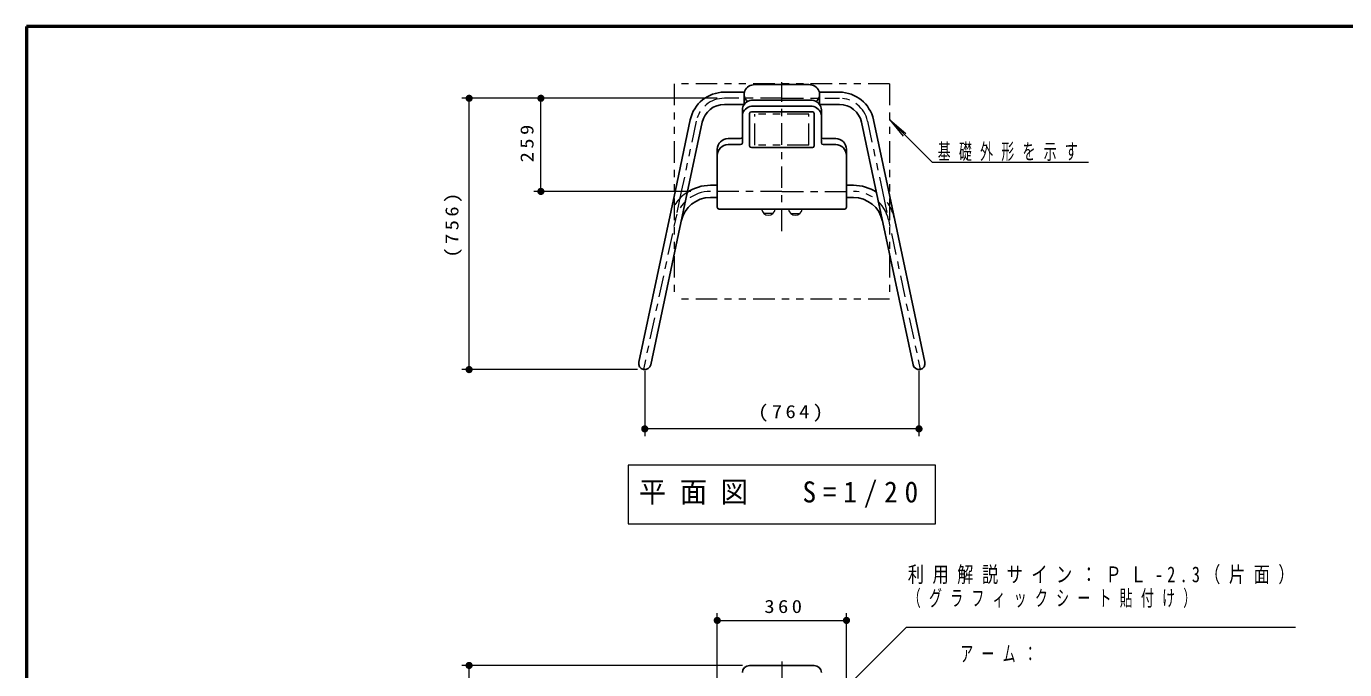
# Model space of a CAD drawing. Units: millimetres on the paper, scale 1:20. Extents: x 1381 to 1746, y 408 to 677.
# Drawn here: x 1381.2 to 1564.8, y 587.4 to 677 of the extents above; entities that cross this region are included whole.
import ezdxf

# ---------------------------------------------------------------- set-up
doc = ezdxf.new("R2010")
doc.units = ezdxf.units.MM
for name, pattern in [('USER1', [4.5, 2.5, -2]), ('USER2', [6, 3, -1, 1, -1]), ('USER3', [8, 3, -1, 1, -1, 1, -1])]:
    doc.linetypes.add(name, pattern=pattern)
doc.layers.add('LY_1', color=7, linetype='Continuous', lineweight=13)
doc.styles.add('ＭＳ ゴシック', font='')
doc.styles.get('ＭＳ ゴシック').set_extended_font_data('MS Gothic')

# ---------------------------------------------------------------- blocks, each defined once
blk = doc.blocks.new('filled_dot')
at = {"color": 0, "linetype": 'Continuous', "lineweight": -2, "const_width": 1.25}
blk.add_lwpolyline([(-0.625, 0, 1), (0.625, 0, 1)], format="xyb", close=True, dxfattribs=at)

msp = doc.modelspace()

# ---------------------------------------------------------------- linework, layer by layer
at = {"layer": 'LY_1', "lineweight": 50}
for p, q in [((1746.212, 677), (1381.212, 677)), ((1381.212, 677), (1381.212, 420))]:
    msp.add_line(p, q, dxfattribs=at)
at = {"layer": 'LY_1', "linetype": 'USER3'}
for p, q in [((1471.449, 669.017), (1471.449, 639.017)), ((1501.449, 669.017), (1471.449, 669.017)), ((1501.449, 669.017), (1501.449, 639.017)), ((1490.199, 664.764), (1482.699, 664.764)), ((1482.699, 660.466), (1482.699, 664.764)), ((1490.199, 660.466), (1490.199, 664.764)), ((1474.525, 663.816), (1472.442, 654.017)), ((1498.372, 663.816), (1500.455, 654.017)), ((1490.199, 660.462), (1482.699, 660.462)), ((1501.449, 639.017), (1471.449, 639.017))]:
    msp.add_line(p, q, dxfattribs=at)
at = {"layer": 'LY_1', "lineweight": 25}
for p, q in [((1482.699, 668.894), (1486.449, 668.894)), ((1490.199, 668.894), (1486.449, 668.894)), ((1478.438, 667.834), (1481.186, 667.834)), ((1481.186, 666.109), (1481.186, 667.546)), ((1482.449, 666.734), (1486.449, 666.734)), ((1490.449, 666.734), (1486.449, 666.734)), ((1494.459, 667.834), (1491.711, 667.834)), ((1491.711, 666.109), (1491.711, 667.546)), ((1478.438, 666.134), (1481.186, 666.134)), ((1480.949, 660.783), (1480.949, 665.376)), ((1481.949, 660.372), (1481.949, 664.854)), ((1490.699, 665.104), (1482.199, 665.104)), ((1482.449, 665.887), (1486.449, 665.887)), ((1490.449, 665.887), (1486.449, 665.887)), ((1490.949, 660.372), (1490.949, 664.854)), ((1494.459, 666.134), (1491.711, 666.134)), ((1491.949, 660.783), (1491.949, 665.376)), ((1473.694, 663.993), (1471.611, 654.193)), ((1475.357, 663.639), (1473.274, 653.84)), ((1497.541, 663.639), (1499.624, 653.84)), ((1499.204, 663.993), (1501.286, 654.193)), ((1478.949, 661.38), (1480.699, 661.38)), ((1493.949, 661.38), (1492.199, 661.38)), ((1477.449, 651.804), (1477.449, 659.88)), ((1478.949, 660.533), (1480.699, 660.533)), ((1490.699, 660.122), (1482.199, 660.122)), ((1493.949, 660.533), (1492.199, 660.533)), ((1495.449, 651.804), (1495.449, 659.88)), ((1471.611, 654.193), (1466.517, 630.231)), ((1473.274, 653.84), (1468.18, 629.878)), ((1477.449, 654.867), (1476.491, 654.867)), ((1495.449, 654.867), (1496.406, 654.867)), ((1499.624, 653.84), (1504.717, 629.878)), ((1501.286, 654.193), (1506.38, 630.231)), ((1477.449, 653.167), (1476.491, 653.167)), ((1495.449, 653.167), (1496.406, 653.167)), ((1477.699, 651.554), (1486.449, 651.554)), ((1495.199, 651.554), (1486.449, 651.554)), ((1481.949, 588.001), (1486.449, 588.001)), ((1490.949, 588.001), (1486.449, 588.001))]:
    msp.add_line(p, q, dxfattribs=at)
at = {"layer": 'LY_1', "linetype": 'USER2'}
for p, q in [((1486.449, 648.501), (1486.449, 669.245)), ((1486.449, 666.984), (1478.438, 666.984)), ((1486.449, 666.984), (1494.459, 666.984)), ((1472.442, 654.017), (1467.172, 629.223)), ((1486.449, 654.017), (1476.491, 654.017)), ((1486.449, 654.017), (1496.406, 654.017)), ((1500.455, 654.017), (1505.725, 629.223)), ((1486.449, 588.557), (1486.449, 473.569))]:
    msp.add_line(p, q, dxfattribs=at)
at = {"layer": 'LY_1'}
for p, q in [((1477.438, 666.984), (1441.883, 666.984)), ((1442.883, 629.204), (1442.883, 666.984)), ((1471.699, 666.984), (1451.883, 666.984)), ((1452.883, 654.017), (1452.883, 666.984)), ((1501.422, 664.02), (1503.351, 661.722)), ((1501.422, 664.02), (1503.72, 662.091)), ((1507.366, 658.076), (1501.422, 664.02)), ((1507.366, 658.076), (1529.158, 658.076)), ((1473.748, 654.017), (1451.883, 654.017)), ((1485.209, 650.946), (1483.939, 650.946)), ((1487.689, 650.946), (1488.959, 650.946)), ((1466.349, 629.204), (1441.883, 629.204)), ((1467.349, 629.054), (1467.349, 619.947)), ((1505.548, 629.054), (1505.548, 619.947)), ((1505.548, 620.947), (1467.349, 620.947)), ((1465.049, 615.877), (1465.049, 607.744)), ((1507.849, 615.877), (1465.049, 615.877)), ((1507.849, 607.744), (1507.849, 615.877)), ((1465.049, 607.744), (1507.849, 607.744)), ((1477.449, 579.747), (1477.449, 595.275)), ((1495.449, 579.626), (1495.449, 595.275)), ((1477.449, 594.275), (1495.449, 594.275)), ((1503.809, 593.337), (1490.554, 580.102)), ((1503.809, 593.337), (1557.99, 593.337)), ((1480.949, 588.001), (1441.883, 588.001)), ((1442.883, 502.456), (1442.883, 588.001))]:
    msp.add_line(p, q, dxfattribs=at)
at = {"layer": 'LY_1', "lineweight": 25}
for points in [[(1482.699, 668.894), (1482.472, 668.879), (1482.25, 668.834), (1482.039, 668.759), (1481.842, 668.657), (1481.665, 668.53), (1481.511, 668.381), (1481.384, 668.213), (1481.287, 668.03), (1481.222, 667.836), (1481.189, 667.635), (1481.191, 667.433), (1481.227, 667.232), (1481.297, 667.039), (1481.398, 666.858), (1481.528, 666.692), (1481.685, 666.545)], [(1491.213, 666.545), (1491.369, 666.692), (1491.5, 666.858), (1491.601, 667.039), (1491.67, 667.232), (1491.706, 667.433), (1491.708, 667.635), (1491.676, 667.836), (1491.61, 668.03), (1491.513, 668.213), (1491.386, 668.381), (1491.232, 668.53), (1491.055, 668.657), (1490.858, 668.759), (1490.647, 668.834), (1490.425, 668.879), (1490.199, 668.894)], [(1480.949, 665.376), (1480.967, 665.588), (1481.022, 665.796), (1481.112, 665.993), (1481.235, 666.174), (1481.388, 666.336), (1481.567, 666.475), (1481.768, 666.586), (1481.985, 666.668), (1482.214, 666.718), (1482.449, 666.734)], [(1491.949, 665.376), (1491.93, 665.588), (1491.875, 665.796), (1491.785, 665.993), (1491.662, 666.174), (1491.509, 666.336), (1491.33, 666.475), (1491.13, 666.586), (1490.912, 666.668), (1490.683, 666.718), (1490.449, 666.734)], [(1480.949, 664.529), (1480.967, 664.741), (1481.022, 664.949), (1481.112, 665.146), (1481.235, 665.327), (1481.388, 665.49), (1481.567, 665.628), (1481.768, 665.739), (1481.985, 665.821), (1482.214, 665.871), (1482.449, 665.887)], [(1491.949, 664.529), (1491.93, 664.741), (1491.875, 664.949), (1491.785, 665.146), (1491.662, 665.327), (1491.509, 665.49), (1491.33, 665.628), (1491.13, 665.739), (1490.912, 665.821), (1490.683, 665.871), (1490.449, 665.887)]]:
    msp.add_lwpolyline(points, dxfattribs=at)
for centre, radius, start, end in [((1478.438, 662.984), 4.85, 90, 168), ((1494.459, 662.984), 4.85, 12, 90), ((1478.438, 662.984), 3.15, 90, 168), ((1482.199, 664.854), 0.25, 90, 180), ((1490.699, 664.854), 0.25, 0, 90), ((1494.459, 662.984), 3.15, 12, 90), ((1478.949, 659.88), 1.5, 90, 180), ((1480.699, 661.63), 0.25, 270, 0), ((1492.199, 661.63), 0.25, 180, 270), ((1493.949, 659.88), 1.5, 0, 90), ((1478.949, 659.033), 1.5, 90, 180), ((1480.699, 660.783), 0.25, 270, 0), ((1482.199, 660.372), 0.25, 180, 270), ((1490.699, 660.372), 0.25, 270, 0), ((1492.199, 660.783), 0.25, 180, 270), ((1493.949, 659.033), 1.5, 0, 90), ((1476.491, 649.017), 5.85, 90, 123.18626), ((1496.406, 649.017), 5.85, 56.81374, 90), ((1476.491, 649.017), 4.15, 90, 168), ((1496.406, 649.017), 4.15, 12, 90), ((1477.699, 651.804), 0.25, 180, 270), ((1495.199, 651.804), 0.25, 270, 0), ((1467.349, 630.054), 0.85, 168, 348), ((1505.548, 630.054), 0.85, 192, 12), ((1481.949, 587.001), 1, 90, 180), ((1490.949, 587.001), 1, 0, 90)]:
    msp.add_arc(centre, radius, start, end, dxfattribs=at)
at = {"layer": 'LY_1', "linetype": 'USER2'}
for centre, radius, start, end in [((1478.438, 662.984), 4, 90, 168), ((1494.459, 662.984), 4, 12, 90), ((1476.491, 649.017), 5, 90, 168), ((1496.406, 649.017), 5, 12, 90)]:
    msp.add_arc(centre, radius, start, end, dxfattribs=at)
at = {"layer": 'LY_1', "linetype": 'USER1'}
for centre, start, end in [((1476.491, 649.017), 123.18626, 168), ((1496.406, 649.017), 12, 56.81374)]:
    msp.add_arc(centre, 5.85, start, end, dxfattribs=at)
at = {"layer": 'LY_1'}
for centre in [(1484.574, 651.66), (1488.324, 651.66)]:
    msp.add_arc(centre, 0.956, 186.35966, 353.64034, dxfattribs=at)

# ---------------------------------------------------------------- block references
at = {"layer": 'LY_1', "xscale": 0.4, "yscale": 0.4}
for p, rotation in [((1442.883, 666.984), 270), ((1452.883, 666.984), 270), ((1452.883, 654.017), 90), ((1442.883, 629.204), 90), ((1505.548, 620.947), 180), ((1495.449, 594.275), 180), ((1442.883, 588.001), 270)]:
    msp.add_blockref('filled_dot', p, dxfattribs=dict(at, rotation=rotation))
for p in [(1467.349, 620.947), (1477.449, 594.275)]:
    msp.add_blockref('filled_dot', p, dxfattribs=at)

# ---------------------------------------------------------------- texts
at = {"layer": 'LY_1', "char_height": 1.833, "attachment_point": 8, "rotation": 90, "style": 'ＭＳ ゴシック'}
for s, insert in [('\\T1.33;\\W1.15;259', (1451.883, 660.917)), ('\\T1.33;\\W1.15;(756)', (1441.883, 649.547))]:
    msp.add_mtext(s, dxfattribs=dict(at, insert=insert))
at = {"layer": 'LY_1', "style": 'ＭＳ ゴシック'}
for s, insert, char_height, attachment_point in [('\\T1.64;\\W0.6;基礎外形を示す', (1508.158, 658.226), 2.199, 7), ('\\T1.33;\\W1.15;(764)', (1487.902, 621.947), 1.833, 8), ('\\T1.5;\\W0.95;平面図\u3000S=1/20', (1486.449, 611.81), 2.933, 5), ('\\T1.53;\\W0.75;利用解説サイン：ＰＬ-2.3（片面）', (1503.99, 601.787), 2.199, 1), ('\\T1.64;\\W0.6;（グラフィックシート貼付け）', (1503.99, 598.487), 2.199, 1), ('\\T1.33;\\W1.15;360', (1486.864, 595.275), 1.833, 8), ('\\T1.64;\\W0.6;アーム：', (1511.3, 590.741), 2.199, 1)]:
    msp.add_mtext(s, dxfattribs=dict(at, insert=insert, char_height=char_height, attachment_point=attachment_point))

doc.saveas('drawing.dxf')
